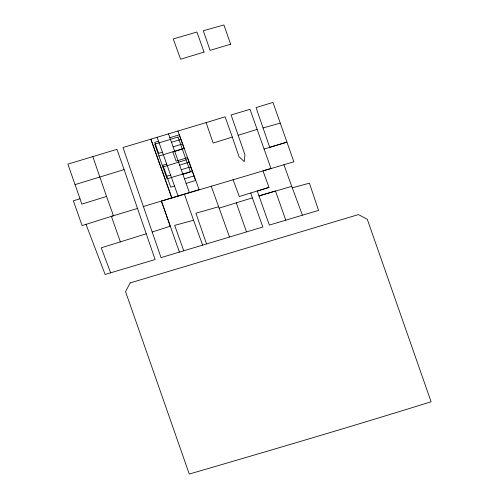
<?xml version="1.0" encoding="UTF-8"?>
<svg xmlns="http://www.w3.org/2000/svg" width="499" height="499" viewBox="0 0 499 499"><rect width="100%" height="100%" fill="white"/><g stroke="black" fill="none" stroke-linecap="round" stroke-linejoin="round"><path stroke-width="0.75" d="M263.965 149.089L286.825 142.165L269.741 147.355L256.068 107.609L272.984 102.389L293.855 161.801L271.007 168.568L250.018 109.312L231.112 114.97L244.953 154.777L244.273 161.601L239.04 156.742L232.334 137.1L213.16 143.026L206.099 122.598L122.997 147.523L152.176 231.979L170.278 226.228L161.414 201.072L270.994 168.519M137.337 208.495L113.46 215.705L106.53 196.431L81.824 204.135L80.008 198.795L73.359 200.804L82.104 225.56L86.009 224.363L105.127 274.475L155.114 259.536L124.12 169.598L75.05 184.599M86.009 224.363L113.46 215.705L111.402 216.36L120.359 241.872L146.176 233.8M268.992 187.368L239.32 196.519L233.039 179.646M124.12 169.598L116.934 149.338L67.895 164.121L80.008 198.795M120.359 241.872L101.241 247.81L110.666 272.878M211.164 186.04L219.136 208.127L252.344 197.872L262.854 227.001L161.052 257.627L152.176 231.979M206.112 122.648L225.118 116.797L232.347 137.144M158.52 141.198L154.746 142.358L158.657 153.33L162.431 152.17M169.841 137.718L179.278 134.811L184.168 148.527L172.866 152.002L176.128 161.14L187.431 157.665L195.577 180.513L186.139 183.42M171.475 142.284L180.906 139.383M173.103 146.856L182.54 143.955M158.963 156.037L182.229 148.883M238.142 135.298L257.072 129.409M166.666 164.052L162.892 165.213L170.714 187.15L174.488 185.99M162.874 167.009L186.139 159.855M179.621 165.138L189.059 162.237M181.249 169.71L190.687 166.803M166.803 176.178L170.577 175.018M182.883 174.276L192.315 171.375M184.511 178.848L193.949 175.947M271.007 168.568L262.992 170.858L269.005 187.418L257.303 191.092L269.329 225.08L318.555 210.403L309.411 183.195L292.283 187.817M143.194 206.561L199.101 189.639L177.912 130.988M259 195.882L275.473 190.967L285.784 220.14M259.012 195.926L291.728 186.339L302.375 215.069M218.45 206.792L195.926 213.235L206.561 243.974M263.073 127.931L280.22 123.159M202.631 245.121L193.575 220.284L174.675 225.348L183.757 250.835M283.894 164.701L291.728 186.339M219.136 208.127L229.496 236.981M168.469 133.857L189.408 192.589M157.129 137.3L178.074 196.045M161.414 201.072L179.422 252.145M236.289 202.806L246.462 231.817M184.405 194.142L193.575 220.284M92.82 156.605L106.53 196.431M250.754 193.013L252.344 197.872M130.158 282.927L125.548 291.653L189.271 474.05C270.046 450.51 350.76 426.782 431.105 401.782L367.295 219.273L358.425 214.595L130.158 282.927M178.006 137.038L154.74 144.192L167.096 178.854L190.362 171.7L178.006 137.038M204.041 52.089L180.613 59.2L173.234 38.953L196.937 32.023L204.041 52.089M230.644 44.224L210.079 50.349L203.318 30.732L223.914 24.95L230.644 44.224M171.812 197.947L150.866 139.202L171.812 197.947"/></g></svg>
